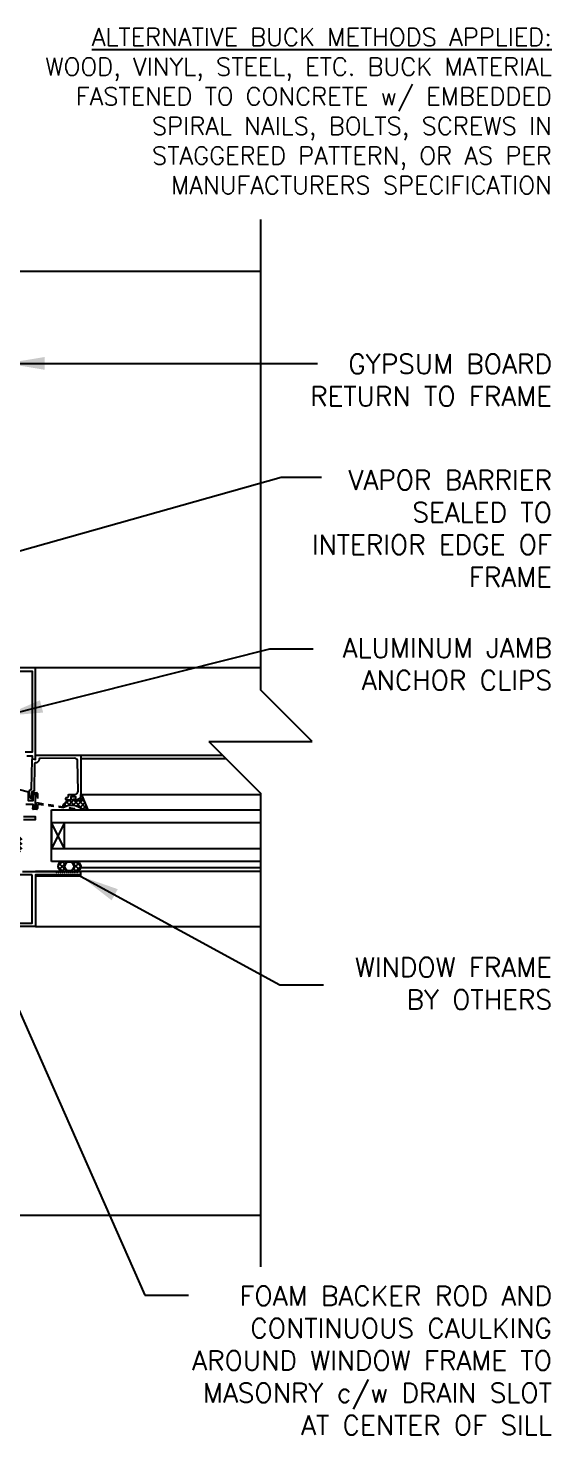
# Model space of a CAD drawing. Header units: inches. Extents: x 2883.8 to 2914.4, y 405.8 to 450.2.
# Drawn here: x 2902.54 to 2912.67, y 423.01 to 450.21 of the extents above; entities that cross this region are included whole.
import ezdxf

# ---------------------------------------------------------------- set-up
doc = ezdxf.new("R2010")
doc.units = ezdxf.units.IN
doc.header["$LTSCALE"] = 0.5
doc.header["$MEASUREMENT"] = 0
doc.linetypes.add('HIDDEN2', pattern=[0.1875, 0.125, -0.0625])
for name, color, linetype in [('HATCH', 12, 'CONTINUOUS'), ('LINE18', 9, 'CONTINUOUS'), ('line25', 2, 'CONTINUOUS'), ('LINE9', 9, 'CONTINUOUS'), ('TEXT', 4, 'CONTINUOUS')]:
    doc.layers.add(name, color=color, linetype=linetype)
doc.styles.add('DIM', font='romans.shx', dxfattribs={"width": 0.7})
doc.styles.get("Standard").update_dxf_attribs({"font": 'romans.shx'})
doc.dimstyles.new('ext_12', dxfattribs={"dimscale": 12, "dimtxt": 0.09375, "dimasz": 0.09375, "dimexe": 0.09375, "dimexo": 0.0625, "dimgap": 0.0625, "dimtad": 1, "dimdec": 1, "dimzin": 3, "dimdsep": 46, "dimlunit": 4, "dimtxsty": 'DIM', "dimcen": 0.09, "dimdle": 0.09375, "dimclrt": 4, "dimadec": 0, "dimazin": 0, "dimtfac": 1, "dimtdec": 1, "dimtmove": 2, "dimatfit": 3, "dimfxl": 0, "dimfrac": 2, "dimtolj": 1, "dimtzin": 0, "dimarcsym": 0})

msp = doc.modelspace()

# ---------------------------------------------------------------- hatches: boundary and pattern name
at = {"layer": 'HATCH'}
h = msp.add_hatch(dxfattribs=at)
h.set_pattern_fill('ANSI37', color=256, scale=0.5, angle=90, style=0)
h.set_pattern_definition([(135, (3423.67642, -2286.548326), (-0.0441941738, -0.0441941738), []), (225, (3423.67642, -2286.548326), (0.0441941738, -0.0441941738), [])])
h.paths.add_polyline_path([(2903.2178516, 434.0947467), (2903.4647818, 434.0947467, -0.9731191936), (2903.4699578, 433.9048179), (2903.2179048, 433.9046769, -1.0002797932)])
h.paths.add_polyline_path([(2903.3413167, 433.9121769, 1), (2903.3413167, 434.0872467, 1)], flags=16)
h.paths.add_polyline_path([(2903.5592841, 435.2655763), (2903.5592841, 435.3904702, -0.3927408575), (2903.5850059, 435.3710056), (2903.6959836, 435.0947467), (2903.5914137, 435.0947467, 0.3145636001), (2903.2481354, 435.1486194), (2903.2216232, 435.1526549), (2903.2216232, 435.1791241, -0.1494430698), (2903.340687, 435.2816094), (2903.3412841, 435.2816094, 0.1929134894), (2903.3620015, 435.2899117, -0.0892264714), (2903.4560545, 435.3042103), (2903.4593837, 435.2853295, 0.3152987889), (2903.4619794, 435.2827338)])
h.paths.add_polyline_path([(2902.180428, 434.6278344, 0.7725978076), (2902.1657476, 434.6528773, -0.343148792), (2902.1543716, 434.6575014), (2902.1450366, 434.67367, -0.1316524976), (2902.1439648, 434.67767), (2902.1439648, 434.6965264, -0.4142135624), (2902.1519648, 434.7045264), (2902.3409648, 434.7045264, -0.4142135624), (2902.3489648, 434.6965264), (2902.3489648, 434.67767, -0.1316524976), (2902.3478931, 434.67367), (2902.3385581, 434.6575014, -0.343148792), (2902.3271821, 434.6528773, 0.7725978076), (2902.3125017, 434.6278344), (2902.4199045, 434.5204317), (2902.4199045, 434.313922), (2902.3125017, 434.2065193, 0.7725978076), (2902.3271821, 434.1814765, -0.343148792), (2902.3385581, 434.1768523), (2902.3478931, 434.1606837, -0.1316524976), (2902.3489648, 434.1566837), (2902.3489648, 434.1378273, -0.4142135624), (2902.3409648, 434.1298273), (2902.1519648, 434.1298273, -0.4142135624), (2902.1439648, 434.1378273), (2902.1439648, 434.1566837, -0.1316524976), (2902.1450366, 434.1606837), (2902.1543716, 434.1768523, -0.343148792), (2902.1657476, 434.1814765, 0.7725978076), (2902.180428, 434.2065193), (2902.0730252, 434.313922), (2902.0730252, 434.5204317)])
h.paths.add_polyline_path([(2902.3614648, 434.4448382), (2902.3614648, 434.389666, -0.3238484293), (2902.320227, 434.3326749, -0.3265016201), (2902.1727027, 434.3326749, -0.3238484398), (2902.1314648, 434.389666), (2902.1314648, 434.4448382, -0.3238484345), (2902.1727027, 434.5018292, -0.3265016201), (2902.320227, 434.5018292, -0.3238484345)], flags=16)

# ---------------------------------------------------------------- linework, layer by layer
for p, q in [((2907.0369751, 437.8396769), (2902.6838167, 437.8396769)), ((2903.5592841, 436.1536725), (2906.3031714, 436.1536725)), ((2903.5592841, 435.3905902), (2907.0403743, 435.3905902)), ((2907.0369751, 433.9046769), (2902.6838167, 433.9046769)), ((2907.0369751, 433.9696769), (2903.5549457, 433.9696769))]:
    msp.add_line(p, q, dxfattribs=at)
at = {"layer": 'HATCH', "flags": 128}
for points in [[(2903.558955, 436.0896556), (2906.3671883, 436.0896556)], [(2902.6839648, 432.8396769), (2907.0369751, 432.8396769)]]:
    msp.add_lwpolyline(points, dxfattribs=at)
at = {"layer": 'HATCH'}
for points in [[(2903.5592841, 435.2655763), (2903.5592841, 435.3905902), (2903.5616659, 435.3905902, -0.3639702343), (2903.5850059, 435.3710056), (2903.6959836, 435.0947467), (2903.5914137, 435.0947467, 0.3145636001), (2903.2481354, 435.1486194), (2903.2216232, 435.1526549), (2903.2216232, 435.1791241, -0.264551898), (2903.4560545, 435.3042103), (2903.4593837, 435.2853295, 0.3152987889), (2903.4619794, 435.2827338)], [(2903.4699578, 433.9048179), (2903.2178516, 433.9046769, -1), (2903.2178516, 434.0947467), (2903.4647818, 434.0947467, -0.9731191936)]]:
    msp.add_lwpolyline(points, format="xyb", close=True, dxfattribs=at)
msp.add_circle((2903.3413167, 433.9997118), 0.0875349, dxfattribs=at)
at = {"layer": 'LINE18'}
for p, q in [((2902.9978167, 435.0947467), (2907.0403743, 435.0947467)), ((2902.9978167, 434.0947467), (2902.9978167, 435.0947467)), ((2907.0369751, 434.0947467), (2902.9978167, 434.0947467)), ((2903.5588167, 433.9046769), (2903.5588167, 433.8109269)), ((2903.5588167, 433.8109269), (2902.6838167, 433.8109269)), ((2902.6838167, 433.8109269), (2902.6838167, 432.8546769))]:
    msp.add_line(p, q, dxfattribs=at)
for points in [[(2902.5163546, 436.1413731), (2902.6188167, 436.1413731), (2902.6188167, 436.0892254, 0.3639702343), (2902.6270802, 436.0793773), (2902.6720802, 436.0714426, 0.4663076582), (2902.6838167, 436.0812907), (2902.6838167, 437.8396769), (2902.0588167, 437.8396769)], [(2902.4959648, 435.20371), (2902.6338167, 435.20371), (2902.6338167, 435.14171), (2902.6419719, 435.14171, 0.3255049611), (2902.6705231, 435.1624999), (2902.6838167, 435.20371), (2902.6838167, 435.3763009, 0.4142135624), (2902.6688167, 435.3913009), (2902.6488167, 435.3913009, 0.4142135624), (2902.6338167, 435.3763009), (2902.6338167, 435.26871), (2902.5513546, 435.26871), (2902.5513546, 435.4332457), (2902.3756073, 435.480337)]]:
    msp.add_lwpolyline(points, format="xyb", dxfattribs=at)
for points in [[(2902.1088167, 437.7746769), (2902.6188167, 437.7746769), (2902.6188167, 436.2063731), (2902.4846414, 436.2063731)], [(2902.4512854, 434.9056968), (2902.6838167, 434.9056968), (2902.6838167, 434.9556968), (2902.4512854, 434.9556968)], [(2902.4339648, 433.9046769), (2903.0689648, 433.9046769), (2903.0889648, 433.8846769), (2903.1089648, 433.9046769), (2903.1289648, 433.8846769), (2903.1489648, 433.9046769), (2903.1689648, 433.8846769), (2903.1889648, 433.9046769), (2903.2089648, 433.8846769), (2903.2289648, 433.9046769), (2903.2489648, 433.8846769), (2903.2689648, 433.9046769), (2903.2889648, 433.8846769), (2903.3089648, 433.9046769), (2903.3289648, 433.8846769), (2903.3489648, 433.9046769), (2903.3689648, 433.8846769), (2903.3889648, 433.9046769), (2903.4089648, 433.8846769), (2903.4289648, 433.9046769), (2903.4489648, 433.8846769), (2903.4689648, 433.9046769), (2903.4889648, 433.8846769), (2903.5089648, 433.9046769), (2903.5589648, 433.9046769), (2903.5589648, 433.8396769), (2902.6839648, 433.8396769), (2902.6839648, 432.8396769), (2902.0589648, 432.8396769)]]:
    msp.add_lwpolyline(points, dxfattribs=at)
msp.add_lwpolyline([(2903.3062841, 435.3316094, 0.4142135624), (2903.3212841, 435.3466094), (2903.3212841, 435.3786094, -0.4142135624), (2903.3362841, 435.3936094), (2903.4463922, 435.3936094, 0.4184033046), (2903.5083858, 435.456495), (2903.5001403, 436.0337361, 0.4139326425), (2903.439347, 436.0928738), (2902.7686137, 436.0839363, 0.4077932646), (2902.7538141, 436.0690673, -0.4138755074), (2902.6832923, 435.9996744, 0.4122343511), (2902.6681815, 435.9848887), (2902.6607964, 435.4667997, -0.3394542589), (2902.6494733, 435.4524708), (2902.6154738, 435.4438781), (2902.6139417, 435.3363973), (2902.6189412, 435.336326, -1), (2902.6185136, 435.306329), (2902.6123796, 435.3064165, -0.3727193515), (2902.5830583, 435.3325404), (2902.5804493, 435.3525796), (2902.5692915, 435.4382821, -0.380036171), (2902.6066218, 435.493213), (2902.6111842, 435.4943661), (2902.6192856, 436.0627064, -0.4577045203), (2902.6366802, 436.0773), (2902.6838167, 436.0696725), (2902.6838167, 436.1536725), (2903.5592841, 436.1536725), (2903.5592841, 435.3335406, -0.2679491924), (2903.5517841, 435.3205502), (2903.4877841, 435.2835998, -0.5773502692), (2903.4652841, 435.2965902), (2903.4652841, 435.3436094), (2903.3712841, 435.3436094), (2903.3712841, 435.3116094, -0.4142135624), (2903.3412841, 435.2816094), (2903.2872841, 435.2816094, -0.4142135624), (2903.2722841, 435.2966094), (2903.2722841, 435.3166094, -0.4142135624), (2903.2872841, 435.3316094)], format="xyb", close=True, dxfattribs=at)
at = {"layer": 'LINE18', "linetype": 'HIDDEN2'}
msp.add_lwpolyline([(2902.6988167, 435.1390009), (2902.6988167, 435.3940009, 0.4142135624), (2902.6938167, 435.3990009), (2902.6388167, 435.3990009, -1), (2902.6388167, 435.4240009), (2902.7113167, 435.4240009, -0.4142135624), (2902.7238167, 435.4115009), (2902.7238167, 435.2391686, 0.3706321427), (2902.7344357, 435.2268109), (2903.4370174, 435.1198692, -0.9950963694), (2903.4342689, 435.1020805), (2902.7380608, 435.2001813, 0.4558347386), (2902.7238167, 435.1878035), (2902.7238167, 435.1215009, -0.4142135624), (2902.7113167, 435.1090009), (2902.6388167, 435.1090009, -1), (2902.6388167, 435.1340009), (2902.6938167, 435.1340009, 0.4142135624)], format="xyb", close=True, dxfattribs=at)
at = {"layer": 'LINE18'}
for points in [[(2902.9978167, 434.3447467), (2903.2478167, 434.3447467), (2903.2478167, 434.8447467), (2902.9978167, 434.8447467)], [(2902.6189648, 433.8396769), (2902.1239648, 433.8396769), (2902.1239648, 432.9046769), (2902.6189648, 432.9046769)]]:
    msp.add_lwpolyline(points, close=True, dxfattribs=at)
at = {"layer": 'line25', "color": 12}
for p, q in [((2902.1134249, 445.5069136), (2907.0403743, 445.5069136)), ((2907.0403743, 434.8447467), (2902.9978167, 434.8447467)), ((2903.2478167, 434.3447467), (2902.9978167, 434.8447467)), ((2903.2478167, 434.8447467), (2902.9978167, 434.3447467)), ((2902.9978167, 434.3447467), (2907.0369751, 434.3447467)), ((2901.4794344, 427.2569136), (2907.0403743, 427.2569136))]:
    msp.add_line(p, q, dxfattribs=at)
at = {"layer": 'LINE9'}
for p, q in [((2907.0403743, 446.5069136), (2907.0403743, 437.4164696)), ((2908.0403743, 436.4164696), (2907.0403743, 437.4164696)), ((2906.0403743, 436.4164696), (2908.0403743, 436.4164696)), ((2906.0403743, 436.4164696), (2907.0403743, 435.4164696)), ((2907.0403743, 435.4164696), (2907.0403743, 426.2569136))]:
    msp.add_line(p, q, dxfattribs=at)

# ---------------------------------------------------------------- texts
at = {"layer": 'TEXT'}
for s, insert, char_height, width, attachment_point in [('{\\H0.9167x;\\LALTERNATIVE BUCK METHODS APPLIED:\\P\\lWOOD, VINYL, STEEL, ETC. BUCK MATERIAL FASTENED TO CONCRETE w/ EMBEDDED SPIRAL NAILS, BOLTS, SCREWS IN STAGGERED PATTERN, OR AS PER MANUFACTURERS SPECIFICATION}', (2912.6744766, 448.6043733), 0.375, 10.736761537, 6), ('GYPSUM BOARD RETURN TO FRAME', (2912.6744766, 443.903424), 0.375, 5.518937218, 3), ('VAPOR BARRIER SEALED TO INTERIOR EDGE OF FRAME', (2912.6744766, 441.6594615), 0.375, 5.381265663, 3), ('ALUMINUM JAMB ANCHOR CLIPS', (2912.6744766, 438.411983), 0.375, 4.597189195, 3), (' {\\H0.52083x;WINDOW FRAME BY OTHERS}', (2912.6744766, 432.2378114), 0.72, 4.955387761, 3), ('{\\H0.52083x;FOAM BACKER ROD AND CONTINUOUS CAULKING AROUND WINDOW FRAME TO MASONRY c/w DRAIN SLOT AT CENTER OF SILL} ', (2912.6744766, 425.8840962), 0.72, 7.661659201, 3)]:
    msp.add_mtext(s, dxfattribs=dict(at, insert=insert, char_height=char_height, width=width, attachment_point=attachment_point))

# ---------------------------------------------------------------- leaders
for points in [[(2902.1134249, 443.7265084), (2907.298914, 443.7265084), (2908.1422984, 443.7265084)], [(2901.5728285, 439.8764462), (2907.4386906, 441.5236605), (2908.2178258, 441.5236605)], [(2902.0754111, 436.9107885), (2907.2154054, 438.2049898), (2908.0587898, 438.2049898)], [(2903.5588167, 433.8109269), (2907.4122897, 431.7110586), (2908.2556741, 431.7110586)], [(2901.7364102, 432.636309), (2904.7991799, 425.7101329), (2905.6425643, 425.7101329)]]:
    msp.add_leader(points, dimstyle='ext_12', override={"dimasz": 0.0625, "dimgap": 0.0625, "dimtad": 0}, dxfattribs=at)

doc.saveas('drawing.dxf')
